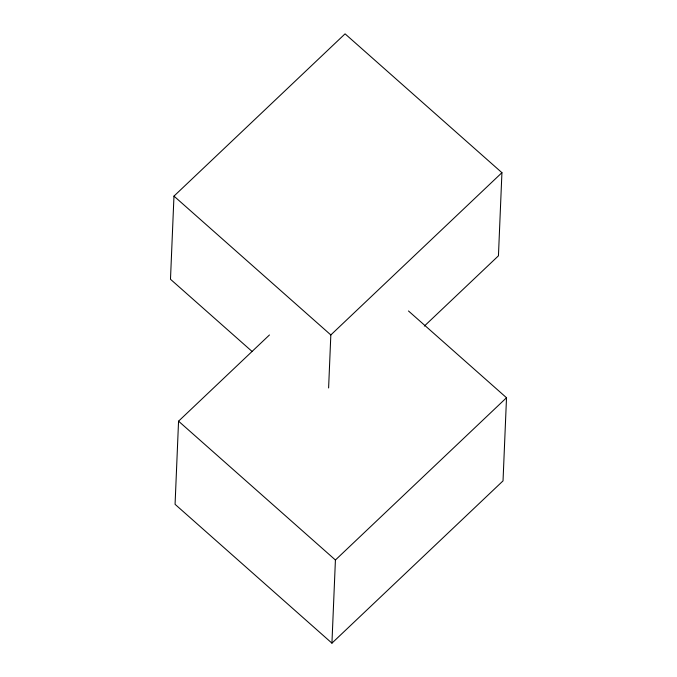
<?xml version="1.0" encoding="UTF-8"?>
<svg xmlns="http://www.w3.org/2000/svg" width="677" height="677" viewBox="0 0 677 677"><rect width="100%" height="100%" fill="white"/><g stroke="black" fill="none" stroke-linecap="round" stroke-linejoin="round"><path stroke-width="1.02" d="M424.352 326.086L498.441 255.821L501.928 172.677L345.067 33.85L173.972 196.118L170.486 279.262L252.056 351.448M269.454 334.971L178.559 421.179L175.072 504.323L331.933 643.15L503.028 480.882L506.514 397.737L408.476 310.971M328.607 387.955L330.833 334.946L501.928 172.677M331.933 643.15L335.42 560.006L506.514 397.737M173.972 196.118L330.833 334.946M178.559 421.179L335.42 560.006"/></g></svg>
